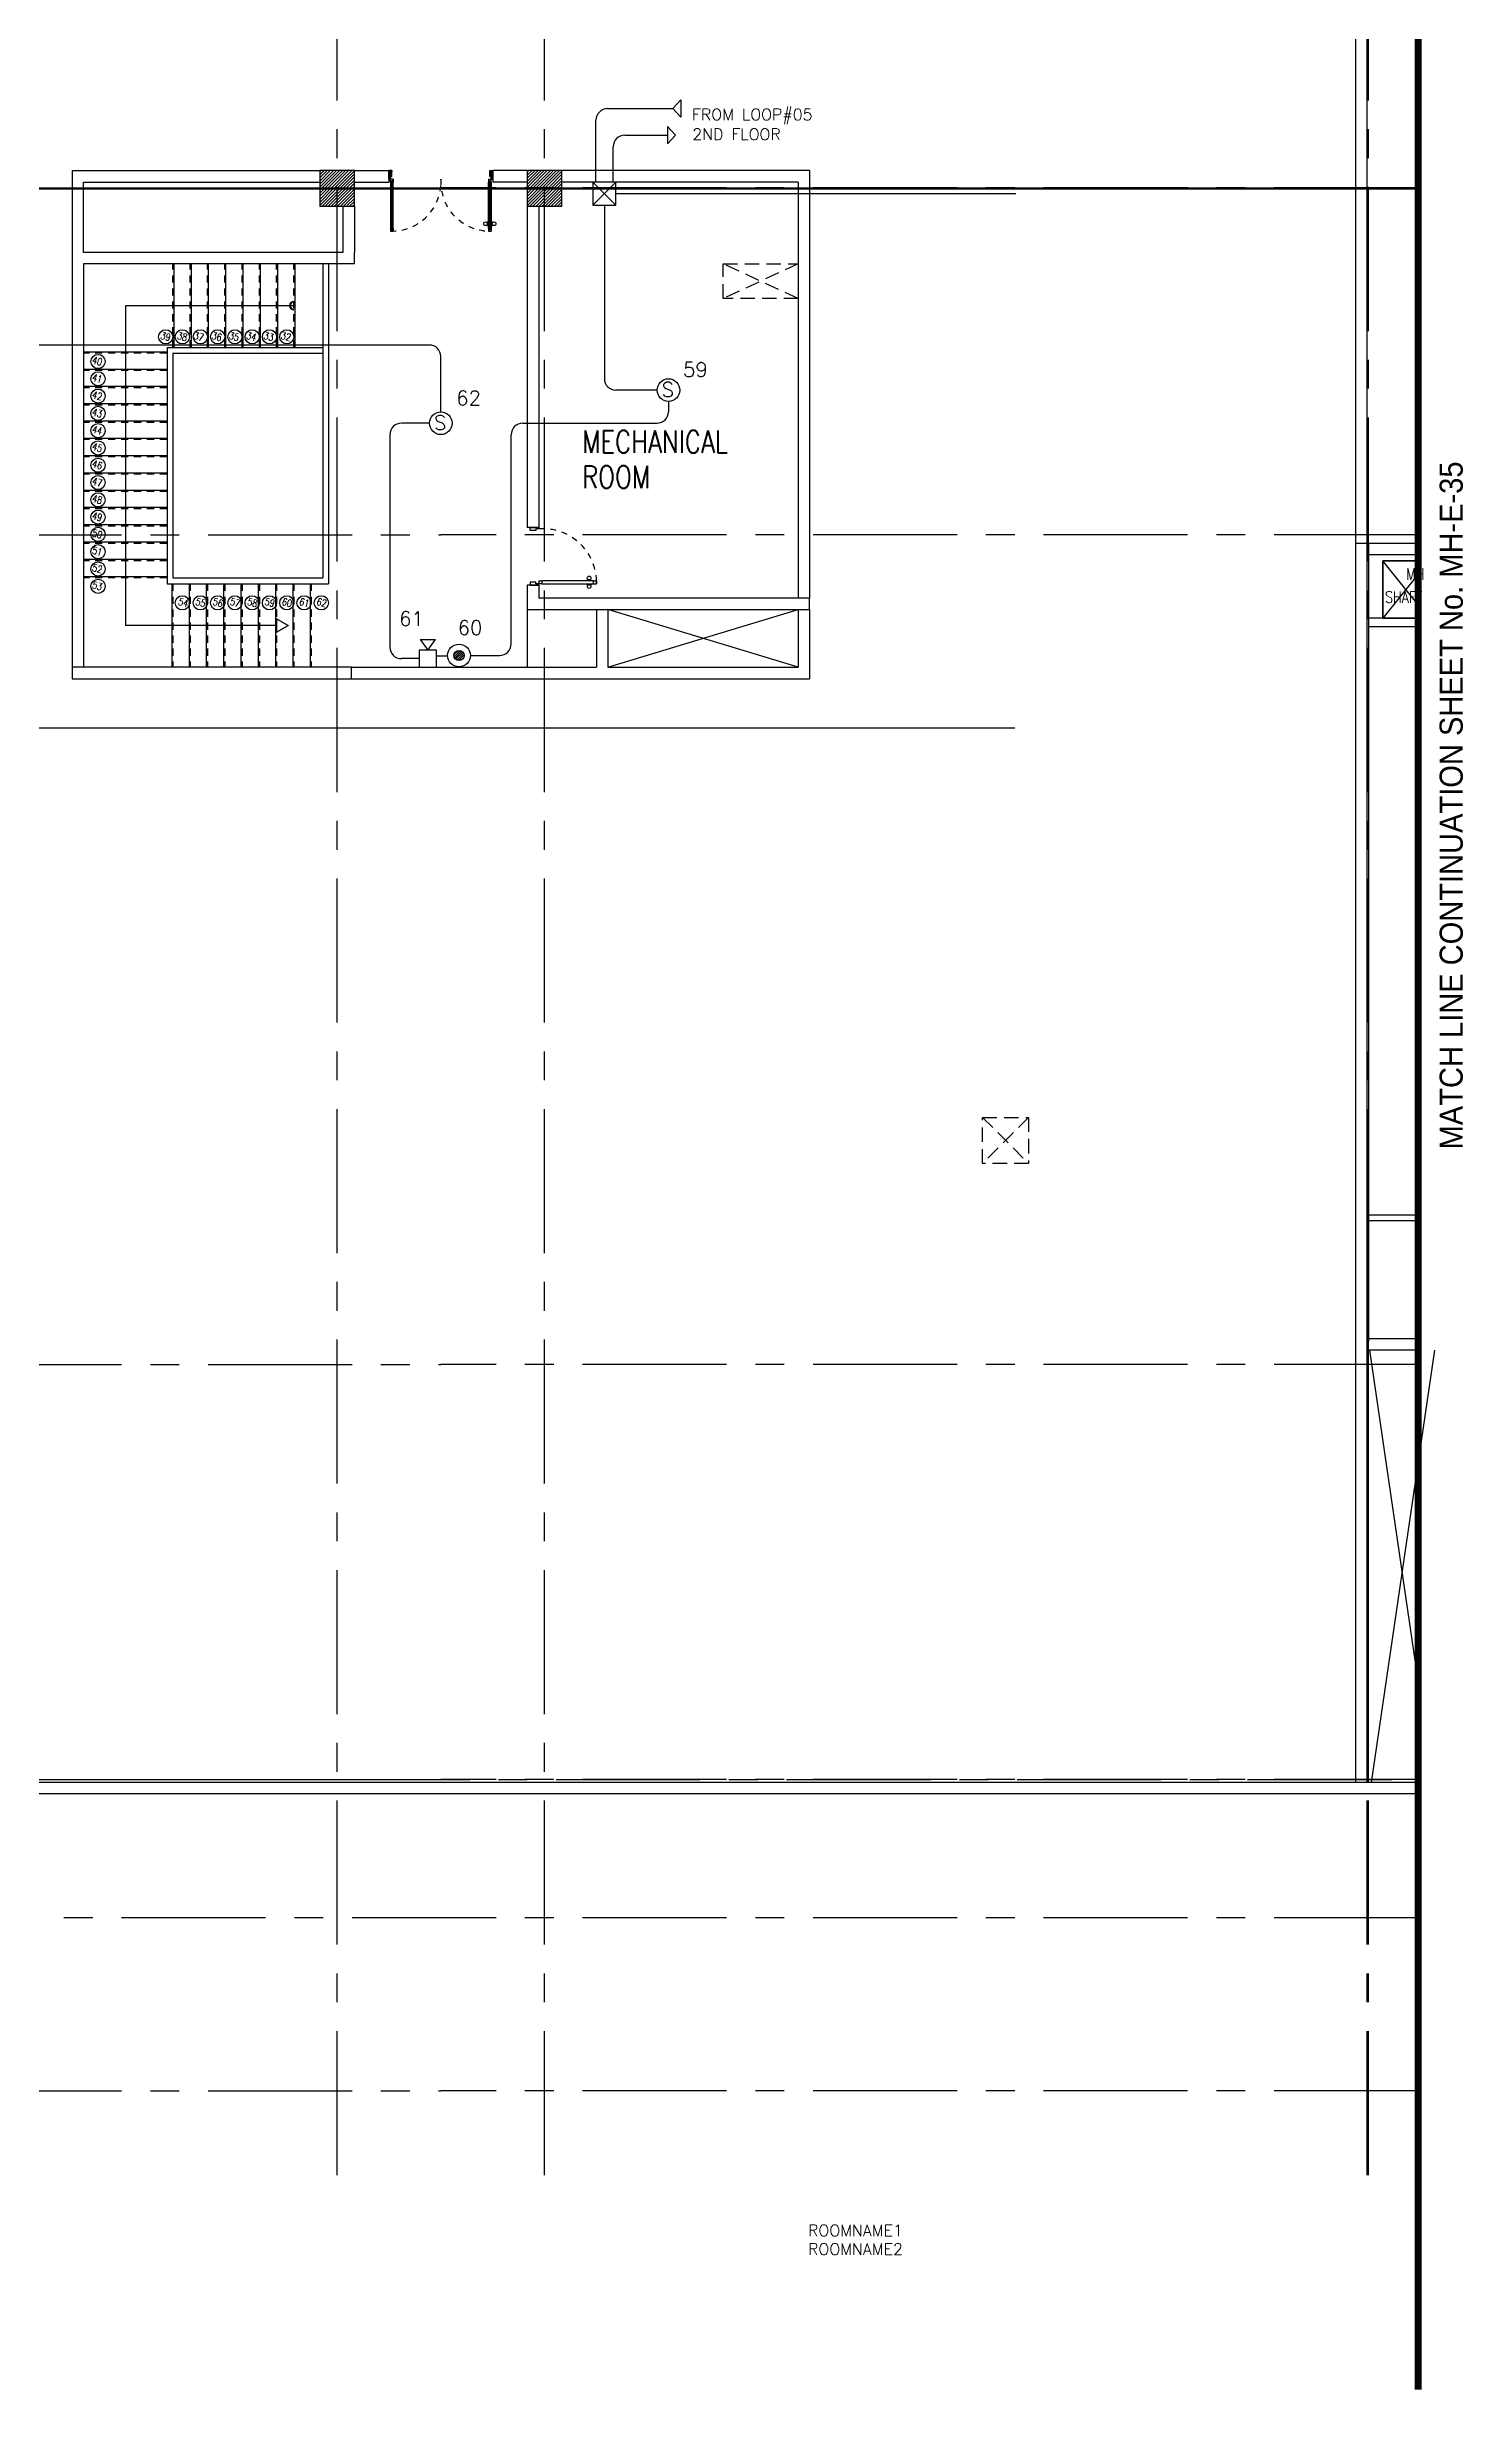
# Model space of a CAD drawing. Extents: x 89222.2 to 89308.7, y 39917.8 to 40003.3.
# Drawn here: x 89284.15 to 89308.73, y 39917.83 to 39958.54 of the extents above; entities that cross this region are included whole.
import ezdxf
from ezdxf.enums import TextEntityAlignment as Align

# ---------------------------------------------------------------- set-up
doc = ezdxf.new("R2010")
doc.units = 0
doc.header["$MEASUREMENT"] = 0
for name, pattern in [('CENTER2', [1.125, 0.75, -0.125, 0.125, -0.125]), ('CENTERX2', [4, 2.5, -0.5, 0.5, -0.5]), ('HIDDEN', [0.375, 0.25, -0.125]), ('HIDDEN2', [0.1875, 0.125, -0.0625])]:
    doc.linetypes.add(name, pattern=pattern)
doc.layers.get('0').update_dxf_attribs({"color": 11, "linetype": 'CONTINUOUS'})
for name, color, linetype in [('AXES', 11, 'CENTERX2'), ('COL', 11, 'CONTINUOUS'), ('DOOR', 11, 'CONTINUOUS'), ('E-FIRE', 4, 'CONTINUOUS'), ('E-WIRE', 4, 'CONTINUOUS'), ('EJ', 11, 'CONTINUOUS'), ('ELEV', 11, 'CONTINUOUS'), ('ELINE', 5, 'CENTER2'), ('HAT', 11, 'CONTINUOUS'), ('RM-NAME', 11, 'CONTINUOUS'), ('ROOF', 11, 'CONTINUOUS'), ('SHAFT', 11, 'CONTINUOUS'), ('STR', 11, 'CONTINUOUS'), ('STR-H', 11, 'HIDDEN2'), ('TXT', 11, 'CONTINUOUS'), ('TXT1', 11, 'CONTINUOUS'), ('WALL', 11, 'CONTINUOUS')]:
    doc.layers.add(name, color=color, linetype=linetype)
doc.styles.add('ROMANS', font='ROMANS.shx')
doc.styles.add('TTXT', font='swisse.ttf', dxfattribs={"width": 0.6})

# ---------------------------------------------------------------- blocks, each defined once
blk = doc.blocks.new('STL-DR')
at = {"layer": 'DOOR', "color": 0, "linetype": 'ByBlock'}
for p, q in [((50, 0), (0, 0)), ((0, -150), (0, 0)), ((50, -100), (50, 0)), ((0, -150), (25, -150)), ((25, -100), (50, -100)), ((25, -150), (25, -100)), ((75, -150), (25, -150)), ((25, -200), (25, -150)), ((75, -200), (25, -200)), ((75, -150), (75, -200)), ((950, -100), (950, 0)), ((950, 0), (1000, 0)), ((975, -100), (950, -100)), ((975, -150), (975, -100)), ((1000, -150), (975, -150)), ((1000, 0), (1000, -150)), ((18, -990), (9, -990)), ((9, -1055), (9, -990)), ((18, -1055), (9, -1055)), ((18, -978), (18, -1068)), ((25, -978), (18, -978)), ((18, -1055), (18, -990)), ((25, -1068), (18, -1068)), ((25, -1100), (75, -1100)), ((25, -1100), (25, -1150)), ((25, -1150), (75, -1150)), ((75, -1150), (25, -1150)), ((75, -978), (82, -978)), ((75, -1068), (82, -1068)), ((75, -1100), (75, -1150)), ((82, -978), (82, -1068)), ((82, -990), (91, -990)), ((82, -1055), (82, -990)), ((82, -1055), (91, -1055)), ((91, -1055), (91, -990))]:
    blk.add_line(p, q, dxfattribs=at)
at = {"layer": 'DOOR', "linetype": 'ByBlock'}
for p, q in [((25, -200), (25, -1100)), ((75, -1100), (75, -200))]:
    blk.add_line(p, q, dxfattribs=at)
at = {"layer": 'DOOR', "color": 0, "linetype": 'ByBlock'}
for centre in [(-24, -1023), (124, -1023)]:
    blk.add_circle(centre, 32.4, dxfattribs=at)
at = {"layer": 'DOOR', "linetype": 'HIDDEN', "ltscale": 0.5}
blk.add_arc((50, -223), 928, 271.544, 4.4816, dxfattribs=at)
at = {"layer": 'WALL'}
for p, q in [((0, 0), (0, -150)), ((0, 0), (0, -150)), ((1000, 0), (1000, -150))]:
    blk.add_line(p, q, dxfattribs=at)
blk = doc.blocks.new('A$C272A55A0')
at = {"layer": 'DOOR', "color": 0, "linetype": 'ByBlock'}
for p, q in [((0, 900), (0, 1050)), ((50, 1050), (0, 1050)), ((0, 900), (25, 900)), ((25, 950), (50, 950)), ((25, 900), (25, 950)), ((75, 900), (25, 900)), ((25, 850), (25, 900)), ((42, 850), (25, 850)), ((58, 870), (42, 870)), ((42, 870), (42, 850)), ((50, 950), (50, 1050)), ((58, 850), (58, 870)), ((75, 850), (58, 850)), ((75, 900), (75, 850)), ((1725, 900), (1775, 900)), ((1725, 900), (1725, 850)), ((1725, 850), (1742, 850)), ((1742, 870), (1758, 870)), ((1742, 850), (1742, 870)), ((1750, 950), (1750, 1050)), ((1750, 1050), (1800, 1050)), ((1775, 950), (1750, 950)), ((1758, 870), (1758, 850)), ((1758, 850), (1775, 850)), ((1775, 900), (1775, 950)), ((1800, 900), (1775, 900)), ((1775, 850), (1775, 900)), ((1800, 1050), (1800, 900)), ((25, 50), (42, 50)), ((25, 50), (25, 0)), ((25, 0), (75, 0)), ((75, 0), (25, 0)), ((42, 50), (42, 30)), ((42, 30), (58, 30)), ((58, 50), (75, 50)), ((58, 50), (58, 30)), ((75, 50), (75, 0)), ((1718, 160), (1709, 160)), ((1709, 95), (1709, 160)), ((1718, 95), (1709, 95)), ((1725, 173), (1718, 173)), ((1718, 173), (1718, 83)), ((1718, 95), (1718, 160)), ((1725, 83), (1718, 83)), ((1742, 50), (1725, 50)), ((1725, 50), (1725, 0)), ((1775, 0), (1725, 0)), ((1725, 0), (1775, 0)), ((1742, 50), (1742, 30)), ((1758, 30), (1742, 30)), ((1775, 50), (1758, 50)), ((1758, 50), (1758, 30)), ((1775, 173), (1782, 173)), ((1775, 83), (1782, 83)), ((1775, 50), (1775, 0)), ((1782, 173), (1782, 83)), ((1782, 160), (1791, 160)), ((1782, 95), (1782, 160)), ((1782, 95), (1791, 95)), ((1791, 95), (1791, 160))]:
    blk.add_line(p, q, dxfattribs=at)
at = {"layer": 'DOOR', "color": 9, "linetype": 'ByBlock'}
for p, q in [((50, 1050), (0, 1010)), ((50, 1050), (0, 937)), ((50, 1050), (37, 950)), ((1750, 1050), (1800, 1010)), ((1750, 1050), (1800, 937)), ((1750, 1050), (1763, 950))]:
    blk.add_line(p, q, dxfattribs=at)
at = {"layer": 'DOOR', "linetype": 'ByBlock'}
for p, q in [((25, 850), (25, 50)), ((42, 850), (42, 50)), ((58, 850), (58, 50)), ((75, 50), (75, 850)), ((1725, 50), (1725, 850)), ((1742, 850), (1742, 50)), ((1758, 850), (1758, 50)), ((1775, 850), (1775, 50))]:
    blk.add_line(p, q, dxfattribs=at)
at = {"layer": 'DOOR', "color": 0, "linetype": 'ByBlock'}
for centre in [(1676, 128), (1824, 128)]:
    blk.add_circle(centre, 32.4, dxfattribs=at)
at = {"layer": 'DOOR', "color": 9, "linetype": 'ByBlock'}
for centre, radius, start, end in [((50, 1050), 54.4, 203.2074, 270), ((50, 1050), 74.4, 227.7764, 270), ((50, 1050), 94.4, 238.0182, 270), ((50, 1050), 114, 244.0838, 257.3774), ((50, 1050), 134, 248.1598, 259.28), ((50, 1050), 154, 251.1053, 256.2858), ((50, 1050), 34.4, 180, 270), ((50, 1050), 14.4, 180, 270), ((1750, 1050), 14.4, 270, 0), ((1750, 1050), 34.4, 270, 0), ((1750, 1050), 54.4, 270, 336.7926), ((1750, 1050), 74.4, 270, 312.2236), ((1750, 1050), 94.4, 270, 301.9818), ((1750, 1050), 114, 282.6226, 295.9162), ((1750, 1050), 134, 280.72, 291.8402), ((1750, 1050), 154, 283.7142, 288.8947)]:
    blk.add_arc(centre, radius, start, end, dxfattribs=at)
at = {"layer": 'DOOR', "linetype": 'HIDDEN', "ltscale": 0.5}
for centre, start, end in [((50, 851), 268.3174, 3.2965), ((1750, 851), 176.7035, 271.6826)]:
    blk.add_arc(centre, 851, start, end, dxfattribs=at)
at = {"layer": 'WALL', "linetype": 'ByBlock'}
blk.add_line((1800, 900), (1800, 1050), dxfattribs=at)
blk = doc.blocks.new('C5')
at = {"layer": 'HAT', "linetype": 'ByBlock'}
h = blk.add_hatch(dxfattribs=at)
h.set_pattern_fill('ANSI31', color=256, scale=300, style=0)
h.set_pattern_definition([(45, (-223356.182, -51411.005), (-26.516504, 26.516504), [])])
h.paths.add_polyline_path([(300, 300), (0, 300), (0, 0), (300, 0)])
h.paths.add_polyline_path([(600, 300), (300, 300), (300, 0), (600, 0)])
at = {"layer": 'COL'}
blk.add_lwpolyline([(600, 300), (0, 300), (0, 0), (600, 0)], close=True, dxfattribs=at)
blk = doc.blocks.new('J')
at = {"layer": 'E-FIRE'}
for points in [[(-0.2, 0.4), (-0.2, 0), (0.2, 0.4), (0.2, 0.4)], [(-0.2, 0.4), (-0.2, 0), (0.2, 0), (0.2, 0)], [(-0.2, 0.4), (-0.2, 0), (0.2, 0), (0.2, 0.4)]]:
    blk.add_lwpolyline(points, close=True, dxfattribs=at)
blk = doc.blocks.new('ES')
at = {"layer": 'E-FIRE'}
blk.add_line((-135, 485), (134, 485), dxfattribs=at)
for points in [[(-135, 485), (0, 300)], [(0, 300), (0, 300), (134, 485)]]:
    blk.add_lwpolyline(points, dxfattribs=at)
blk.add_lwpolyline([(-150, 0), (150, 0), (150, 300), (-150, 300)], close=True, dxfattribs=at)
blk = doc.blocks.new('MCP')
at = {"color": 1}
for p, q in [((-88, -9), (9, 88)), ((-82, 33), (-33, 82)), ((-80, -36), (36, 80)), ((-66, -58), (58, 66)), ((-47, -74), (74, 47)), ((-23, -85), (85, 23)), ((10, -88), (88, -10))]:
    blk.add_line(p, q, dxfattribs=at)
at = {"layer": 'E-FIRE'}
blk.add_circle((0, 0), 197, dxfattribs=at)
at = {"layer": 'E-FIRE', "color": 4}
blk.add_circle((0, 0), 88.1, dxfattribs=at)
blk = doc.blocks.new('S')
at = {"layer": 'E-FIRE'}
blk.add_circle((0, 0), 197, dxfattribs=at)
at = {"layer": 'E-FIRE', "color": 3, "style": 'ROMANS'}
blk.add_text('S', height=250, dxfattribs=at).set_placement((-119, -115))

msp = doc.modelspace()

# ---------------------------------------------------------------- linework, layer by layer
at = {"layer": 'AXES'}
for p, q in [((89289.189, 39921.615), (89289.189, 40000.428)), ((89292.789, 39921.615), (89292.789, 40000.428)), ((89307.064, 39921.615), (89307.064, 40000.078)), ((89307.084, 39921.615), (89307.084, 40000.078)), ((89223.299, 39956.1), (89290.989, 39956.1)), ((89223.299, 39956.08), (89290.989, 39956.08)), ((89307.948, 39956.1), (89290.989, 39956.1)), ((89307.948, 39956.08), (89290.989, 39956.08)), ((89222.949, 39950.08), (89290.989, 39950.08)), ((89307.948, 39950.08), (89290.989, 39950.08)), ((89222.949, 39935.68), (89290.989, 39935.68)), ((89307.948, 39935.68), (89290.989, 39935.68)), ((89222.949, 39928.48), (89290.989, 39928.48)), ((89264.989, 39928.48), (89307.948, 39928.48)), ((89307.948, 39928.48), (89290.989, 39928.48)), ((89307.948, 39926.08), (89268.866, 39926.08)), ((89222.949, 39923.08), (89290.989, 39923.08)), ((89307.948, 39923.08), (89290.989, 39923.08))]:
    msp.add_line(p, q, dxfattribs=at)
at = {"layer": 'COL'}
for p, q in [((89297.389, 39948.98), (89292.689, 39948.98)), ((89297.389, 39948.78), (89297.389, 39948.98)), ((89292.489, 39948.78), (89297.389, 39948.78)), ((89289.439, 39947.78), (89293.689, 39947.78)), ((89289.439, 39947.58), (89293.689, 39947.58))]:
    msp.add_line(p, q, dxfattribs=at)
msp.add_lwpolyline([(89297.389, 39948.78), (89297.389, 39948.98)], dxfattribs=at)
msp.add_lwpolyline([(89289.439, 39947.78), (89284.589, 39947.78), (89284.589, 39947.58), (89289.439, 39947.58)], close=True, dxfattribs=at)
at = {"layer": 'E-WIRE', "color": 4, "linetype": 'ByBlock'}
for p, q in [((89293.881, 39957.474), (89295.013, 39957.474)), ((89293.681, 39956.2), (89293.681, 39957.274)), ((89294.179, 39957.013), (89294.924, 39957.013)), ((89293.979, 39956.2), (89293.979, 39956.813))]:
    msp.add_line(p, q, dxfattribs=at)
at = {"layer": 'E-WIRE', "linetype": 'Continuous'}
for p, q in [((89293.826, 39955.8), (89293.826, 39952.79)), ((89290.989, 39952.212), (89290.989, 39953.172)), ((89294.742, 39952.59), (89294.026, 39952.59)), ((89294.939, 39952.392), (89294.939, 39952.215)), ((89290.105, 39951.815), (89290.105, 39948.13)), ((89290.792, 39952.015), (89290.305, 39952.015)), ((89292.209, 39948.185), (89292.209, 39951.815)), ((89292.409, 39952.015), (89294.739, 39952.015)), ((89290.613, 39947.93), (89290.305, 39947.93)), ((89291.501, 39947.985), (89292.009, 39947.985))]:
    msp.add_line(p, q, dxfattribs=at)
at = {"layer": 'E-WIRE', "color": 4}
for p, q in [((89294.026, 39956), (89300.968, 39956)), ((89290.789, 39953.372), (89271.739, 39953.372)), ((89291.108, 39947.971), (89290.913, 39947.971)), ((89279.289, 39946.732), (89300.952, 39946.732))]:
    msp.add_line(p, q, dxfattribs=at)
for points in [[(89295.151, 39957.624), (89295.151, 39957.324), (89295.013, 39957.474)], [(89294.924, 39957.163), (89294.924, 39956.863), (89295.062, 39957.013)]]:
    msp.add_lwpolyline(points, close=True, dxfattribs=at)
at = {"layer": 'E-WIRE', "color": 4, "linetype": 'ByBlock'}
for centre in [(89293.881, 39957.274), (89294.179, 39956.813)]:
    msp.add_arc(centre, 0.2, 90, 180, dxfattribs=at)
at = {"layer": 'E-WIRE', "linetype": 'Continuous'}
for centre, start, end in [((89290.789, 39953.172), 0, 90), ((89294.026, 39952.79), 180, 270), ((89294.739, 39952.215), 270, 0), ((89290.305, 39951.815), 90, 180), ((89292.409, 39951.815), 90, 180), ((89290.305, 39948.13), 180, 270), ((89292.009, 39948.185), 270, 0)]:
    msp.add_arc(centre, 0.2, start, end, dxfattribs=at)
at = {"layer": 'EJ'}
for p, q in [((89232.499, 39956.1), (89307.948, 39956.1)), ((89232.499, 39956.08), (89307.948, 39956.08)), ((89307.064, 39936.08), (89307.064, 39949.93)), ((89307.064, 39936.08), (89307.064, 39938.18)), ((89307.084, 39936.08), (89307.084, 39938.18))]:
    msp.add_line(p, q, dxfattribs=at)
at = {"layer": 'ELEV', "linetype": 'CENTER2', "const_width": 0.12}
msp.add_lwpolyline([(89307.948, 39917.894), (89307.948, 40003.244)], dxfattribs=at)
at = {"layer": 'ROOF'}
for p, q in [((89307.064, 39928.43), (89307.064, 39987.55)), ((89306.864, 39928.43), (89306.864, 39987.35)), ((89307.948, 39949.93), (89306.864, 39949.93)), ((89307.084, 39949.93), (89307.084, 39936.08)), ((89307.948, 39949.73), (89307.084, 39949.73)), ((89307.084, 39938.28), (89307.948, 39938.28)), ((89307.084, 39938.18), (89307.948, 39938.18)), ((89307.948, 39936.13), (89307.084, 39936.13)), ((89307.084, 39928.43), (89307.084, 39936.13)), ((89307.948, 39935.93), (89307.084, 39935.93)), ((89307.948, 39928.43), (89274.789, 39928.43)), ((89307.948, 39928.23), (89274.789, 39928.23))]:
    msp.add_line(p, q, dxfattribs=at)
at = {"layer": 'ROOF', "linetype": 'Continuous'}
msp.add_line((89292.489, 39948.78), (89292.489, 39947.78), dxfattribs=at)
at = {"layer": 'ROOF'}
for points in [[(89307.948, 39948.63), (89307.084, 39948.63)], [(89307.948, 39948.48), (89307.084, 39948.48)]]:
    msp.add_lwpolyline(points, dxfattribs=at)
at = {"layer": 'SHAFT', "linetype": 'HIDDEN'}
for p, q in [((89297.189, 39954.18), (89295.889, 39954.78)), ((89297.189, 39954.78), (89295.889, 39954.18)), ((89300.389, 39939.17), (89300.389, 39939.97)), ((89300.389, 39939.97), (89301.189, 39939.97)), ((89301.189, 39939.97), (89300.389, 39939.17)), ((89300.389, 39939.97), (89301.189, 39939.17)), ((89301.189, 39939.97), (89301.189, 39939.17)), ((89301.189, 39939.17), (89300.389, 39939.17))]:
    msp.add_line(p, q, dxfattribs=at)
at = {"layer": 'SHAFT', "linetype": 'ByBlock'}
for p, q in [((89307.948, 39948.862), (89307.334, 39949.63)), ((89307.948, 39949.397), (89307.334, 39948.63))]:
    msp.add_line(p, q, dxfattribs=at)
at = {"layer": 'SHAFT'}
for p, q in [((89293.889, 39947.78), (89297.189, 39948.78)), ((89297.189, 39947.78), (89293.889, 39948.78)), ((89307.104, 39935.93), (89307.948, 39930.154)), ((89308.229, 39935.93), (89307.134, 39928.43))]:
    msp.add_line(p, q, dxfattribs=at)
at = {"layer": 'SHAFT', "linetype": 'HIDDEN'}
msp.add_lwpolyline([(89295.889, 39954.78), (89297.189, 39954.78), (89297.189, 39954.18), (89295.889, 39954.18)], close=True, dxfattribs=at)
at = {"layer": 'SHAFT', "linetype": 'ByBlock'}
msp.add_lwpolyline([(89307.948, 39949.63), (89307.334, 39949.63), (89307.334, 39948.63), (89307.948, 39948.63)], dxfattribs=at)
msp.add_lwpolyline([(89307.948, 39949.63), (89307.334, 39949.63), (89307.334, 39948.63), (89307.948, 39948.63)], dxfattribs=at)
at = {"layer": 'SHAFT', "linetype": 'ByBlock', "ltscale": 0.3}
msp.add_lwpolyline([(89307.948, 39948.63), (89307.334, 39948.63), (89307.334, 39949.63), (89307.948, 39949.63)], dxfattribs=at)
at = {"layer": 'STR'}
for p, q in [((89286.359, 39953.33), (89286.359, 39954.78)), ((89286.659, 39953.33), (89286.659, 39954.78)), ((89286.959, 39953.33), (89286.959, 39954.78)), ((89287.259, 39953.33), (89287.259, 39954.78)), ((89287.559, 39953.33), (89287.559, 39954.78)), ((89287.859, 39953.33), (89287.859, 39954.78)), ((89288.159, 39953.33), (89288.159, 39954.78)), ((89288.459, 39953.33), (89288.459, 39954.78)), ((89288.939, 39954.78), (89288.939, 39949.33)), ((89289.039, 39954.78), (89289.039, 39949.23)), ((89285.514, 39954.055), (89285.514, 39948.505)), ((89288.439, 39954.055), (89285.514, 39954.055)), ((89286.239, 39953.33), (89288.939, 39953.33)), ((89286.239, 39953.33), (89286.239, 39949.23)), ((89286.239, 39953.25), (89284.789, 39953.25)), ((89286.239, 39952.95), (89284.789, 39952.95)), ((89286.339, 39953.23), (89288.939, 39953.23)), ((89286.339, 39953.23), (89286.339, 39949.33)), ((89286.239, 39952.65), (89284.789, 39952.65)), ((89286.239, 39952.35), (89284.789, 39952.35)), ((89286.239, 39952.05), (89284.789, 39952.05)), ((89286.239, 39951.75), (89284.789, 39951.75)), ((89286.239, 39951.45), (89284.789, 39951.45)), ((89286.239, 39951.15), (89284.789, 39951.15)), ((89286.239, 39950.85), (89284.789, 39950.85)), ((89286.239, 39950.55), (89284.789, 39950.55)), ((89286.239, 39950.25), (89284.789, 39950.25)), ((89286.239, 39949.95), (89284.789, 39949.95)), ((89286.239, 39949.65), (89284.789, 39949.65)), ((89286.239, 39949.35), (89284.789, 39949.35)), ((89286.339, 39949.33), (89288.939, 39949.33)), ((89286.239, 39949.23), (89289.039, 39949.23)), ((89286.319, 39949.23), (89286.319, 39947.78)), ((89286.619, 39949.23), (89286.619, 39947.78)), ((89286.919, 39949.23), (89286.919, 39947.78)), ((89287.219, 39949.23), (89287.219, 39947.78)), ((89287.519, 39949.23), (89287.519, 39947.78)), ((89287.819, 39949.23), (89287.819, 39947.78)), ((89288.119, 39949.23), (89288.119, 39947.78)), ((89288.419, 39949.23), (89288.419, 39947.78)), ((89288.719, 39949.23), (89288.719, 39947.78)), ((89288.139, 39948.505), (89285.514, 39948.505))]:
    msp.add_line(p, q, dxfattribs=at)
at = {"layer": 'STR', "const_width": 0.0215}
msp.add_lwpolyline([(89288.139, 39948.62), (89288.139, 39948.389), (89288.339, 39948.505)], close=True, dxfattribs=at)
at = {"layer": 'STR', "color": 11}
for centre in [(89286.215, 39953.514), (89286.503, 39953.514), (89286.815, 39953.514), (89287.115, 39953.514), (89287.415, 39953.514), (89287.715, 39953.514), (89288.015, 39953.514), (89288.315, 39953.514), (89285.04, 39953.086), (89285.04, 39952.786), (89285.04, 39952.486), (89285.04, 39952.186), (89285.04, 39951.886), (89285.04, 39951.586), (89285.04, 39951.286), (89285.04, 39950.986), (89285.04, 39950.686), (89285.04, 39950.386), (89285.04, 39950.086), (89285.04, 39949.786), (89285.04, 39949.486), (89285.04, 39949.186), (89286.503, 39948.898), (89286.815, 39948.898), (89287.115, 39948.898), (89287.415, 39948.898), (89287.715, 39948.898), (89288.015, 39948.898), (89288.315, 39948.898), (89288.615, 39948.898), (89288.915, 39948.898)]:
    msp.add_circle(centre, 0.123, dxfattribs=at)
at = {"layer": 'STR'}
for radius in [0.075, 0.065]:
    msp.add_arc((89288.439, 39954.055), radius, 90, 270, dxfattribs=at)
at = {"layer": 'STR-H'}
for p, q in [((89286.339, 39953.33), (89286.339, 39954.78)), ((89286.639, 39953.33), (89286.639, 39954.78)), ((89286.939, 39953.33), (89286.939, 39954.78)), ((89287.239, 39953.33), (89287.239, 39954.78)), ((89287.539, 39953.33), (89287.539, 39954.78)), ((89287.839, 39953.33), (89287.839, 39954.78)), ((89288.139, 39953.33), (89288.139, 39954.78)), ((89288.439, 39953.33), (89288.439, 39954.78)), ((89286.239, 39953.23), (89284.789, 39953.23)), ((89286.239, 39952.93), (89284.789, 39952.93)), ((89286.239, 39952.63), (89284.789, 39952.63)), ((89286.239, 39952.33), (89284.789, 39952.33)), ((89286.239, 39952.03), (89284.789, 39952.03)), ((89286.239, 39951.73), (89284.789, 39951.73)), ((89286.239, 39951.43), (89284.789, 39951.43)), ((89286.239, 39951.13), (89284.789, 39951.13)), ((89286.239, 39950.83), (89284.789, 39950.83)), ((89286.239, 39950.53), (89284.789, 39950.53)), ((89286.239, 39950.23), (89284.789, 39950.23)), ((89286.239, 39949.93), (89284.789, 39949.93)), ((89286.239, 39949.63), (89284.789, 39949.63)), ((89286.239, 39949.33), (89284.789, 39949.33)), ((89286.339, 39949.23), (89286.339, 39947.78)), ((89286.639, 39949.23), (89286.639, 39947.78)), ((89286.939, 39949.23), (89286.939, 39947.78)), ((89287.239, 39949.23), (89287.239, 39947.78)), ((89287.539, 39949.23), (89287.539, 39947.78)), ((89287.839, 39949.23), (89287.839, 39947.78)), ((89288.139, 39949.23), (89288.139, 39947.78)), ((89288.439, 39949.23), (89288.439, 39947.78)), ((89288.739, 39949.23), (89288.739, 39947.78))]:
    msp.add_line(p, q, dxfattribs=at)
at = {"layer": 'WALL'}
for p, q in [((89284.589, 39956.4), (89288.889, 39956.4)), ((89284.589, 39956.4), (89284.589, 39947.58)), ((89284.789, 39954.98), (89284.789, 39956.2)), ((89284.789, 39956.2), (89288.889, 39956.2)), ((89289.489, 39956.4), (89290.089, 39956.4)), ((89289.489, 39956.2), (89290.089, 39956.2)), ((89290.089, 39956.4), (89290.089, 39956.2)), ((89291.889, 39956.4), (89291.889, 39956.2)), ((89292.489, 39956.4), (89291.889, 39956.4)), ((89292.489, 39956.2), (89291.889, 39956.2)), ((89297.389, 39956.4), (89293.089, 39956.4)), ((89297.189, 39956.2), (89293.089, 39956.2)), ((89297.189, 39956.2), (89297.189, 39954.18)), ((89297.389, 39956.4), (89297.389, 39954.18)), ((89289.289, 39955.78), (89289.289, 39954.98)), ((89289.489, 39955.78), (89289.489, 39954.98)), ((89292.489, 39955.78), (89292.489, 39950.205)), ((89292.689, 39955.78), (89292.689, 39950.205)), ((89289.289, 39954.98), (89284.789, 39954.98)), ((89289.489, 39954.78), (89289.489, 39954.98)), ((89289.489, 39954.78), (89289.489, 39954.98)), ((89289.489, 39954.78), (89284.789, 39954.78)), ((89284.789, 39954.78), (89284.789, 39947.78)), ((89289.489, 39954.78), (89288.289, 39954.78)), ((89297.189, 39954.18), (89297.189, 39948.98)), ((89297.389, 39954.18), (89297.389, 39948.98)), ((89292.689, 39950.205), (89292.489, 39950.205)), ((89292.489, 39949.205), (89292.489, 39948.78)), ((89292.689, 39949.205), (89292.489, 39949.205)), ((89292.489, 39949.205), (89292.489, 39949.005)), ((89292.689, 39949.205), (89292.689, 39948.98)), ((89292.689, 39949.205), (89292.689, 39949.005)), ((89293.689, 39948.78), (89293.689, 39947.78)), ((89293.689, 39948.78), (89293.689, 39947.78)), ((89293.889, 39948.78), (89293.889, 39947.78)), ((89293.889, 39948.78), (89293.889, 39947.78)), ((89297.189, 39948.78), (89297.189, 39947.78)), ((89297.389, 39948.78), (89297.389, 39947.58)), ((89289.439, 39947.78), (89293.389, 39947.78)), ((89290.989, 39947.78), (89293.689, 39947.78)), ((89290.989, 39947.78), (89293.389, 39947.78)), ((89293.889, 39947.78), (89294.253, 39947.78)), ((89293.889, 39947.78), (89297.189, 39947.78)), ((89289.439, 39947.58), (89293.389, 39947.58)), ((89290.989, 39947.58), (89297.389, 39947.58)), ((89290.989, 39947.58), (89293.389, 39947.58))]:
    msp.add_line(p, q, dxfattribs=at)

# ---------------------------------------------------------------- block references
at = {"layer": 'COL', "xscale": 0.001, "yscale": 0.001, "zscale": 0.001}
for p in [(89288.889, 39956.1), (89292.489, 39956.1), (89288.889, 39955.78), (89292.489, 39955.78)]:
    msp.add_blockref('C5', p, dxfattribs=at)
at = {"layer": 'DOOR', "color": 0, "linetype": 'ByBlock', "xscale": 0.001, "yscale": 0.001, "zscale": 0.001}
msp.add_blockref('A$C272A55A0', (89290.089, 39955.349), dxfattribs=at)
at = {"layer": 'DOOR', "color": 1, "xscale": 0.001, "yscale": 0.001, "zscale": 0.001, "rotation": 90}
msp.add_blockref('STL-DR', (89292.539, 39949.205), dxfattribs=at)
at = {"layer": 'ELINE', "color": 4, "rotation": 180}
msp.add_blockref('J', (89293.826, 39956.2), dxfattribs=at)
at = {"layer": 'WALL', "color": 4, "xscale": 0.001000000003841706, "yscale": 0.0009999999892897904, "zscale": 0.001}
for name, p in [('S', (89294.939, 39952.59)), ('S', (89290.989, 39952.015)), ('ES', (89290.763, 39947.78))]:
    msp.add_blockref(name, p, dxfattribs=at)
at = {"layer": 'WALL', "color": 4, "xscale": 0.001000000003841706, "yscale": 0.0009999999892897904, "zscale": 0.001, "rotation": 180}
msp.add_blockref('MCP', (89291.304, 39947.985), dxfattribs=at)

# ---------------------------------------------------------------- texts
at = {"layer": 'E-FIRE', "color": 4, "style": 'ROMANS'}
for s, height, p in [('FROM LOOP#05', 0.2, (89295.347, 39957.272)), ('2ND FLOOR', 0.2, (89295.353, 39956.93)), ('59', 0.25, (89295.192, 39952.822)), ('62', 0.25, (89291.256, 39952.327)), ('61', 0.25, (89290.265, 39948.499)), ('60', 0.25, (89291.282, 39948.342))]:
    msp.add_text(s, height=height, dxfattribs=at).set_placement(p)
at = {"layer": 'RM-NAME', "style": 'ROMANS'}
for tag, text, p in [('ROOMNAME1', '', (89298.184, 39920.655)), ('ROOMNAME2', 'ROOMNAME', (89298.184, 39920.331))]:
    msp.add_attdef(tag, text=text, height=0.2, dxfattribs=at).set_placement(p, align=Align.MIDDLE)
at = {"layer": 'SHAFT', "linetype": 'ByBlock', "style": 'ROMANS', "width": 0.8}
for s, p in [('MH', (89307.898, 39949.398)), ('SHAFT', (89307.697, 39948.998))]:
    msp.add_text(s, height=0.2, dxfattribs=at).set_placement(p, align=Align.MIDDLE)
at = {"layer": 'STR', "color": 9, "style": 'ROMANS', "width": 0.8}
for s, p in [('39', (89286.214, 39953.52)), ('38', (89286.502, 39953.52)), ('37', (89286.79, 39953.52)), ('36', (89287.102, 39953.52)), ('35', (89287.402, 39953.52)), ('34', (89287.702, 39953.52)), ('33', (89288.002, 39953.52)), ('32', (89288.302, 39953.52)), ('40', (89285.027, 39953.093)), ('41', (89285.027, 39952.793)), ('42', (89285.027, 39952.493)), ('43', (89285.027, 39952.193)), ('44', (89285.027, 39951.893)), ('45', (89285.027, 39951.593)), ('46', (89285.027, 39951.293)), ('47', (89285.027, 39950.993)), ('48', (89285.027, 39950.693)), ('50', (89285.027, 39950.093)), ('49', (89285.027, 39950.393)), ('51', (89285.027, 39949.793)), ('52', (89285.027, 39949.493)), ('53', (89285.027, 39949.193)), ('54', (89286.521, 39948.904)), ('55', (89286.821, 39948.904)), ('56', (89287.121, 39948.904)), ('57', (89287.421, 39948.904)), ('58', (89287.721, 39948.904)), ('59', (89288.021, 39948.904)), ('60', (89288.321, 39948.904)), ('61', (89288.621, 39948.904)), ('62', (89288.921, 39948.904))]:
    msp.add_text(s, height=0.125, rotation=345, dxfattribs=at).set_placement(p, align=Align.MIDDLE)
at = {"layer": 'TXT', "style": 'ROMANS', "width": 0.8}
for s, p in [('MECHANICAL', (89293.438, 39951.499)), ('ROOM', (89293.438, 39950.888))]:
    msp.add_text(s, height=0.3885, dxfattribs=at).set_placement(p)
at = {"layer": 'TXT1', "color": 6, "style": 'TTXT', "width": 0.9}
msp.add_text('MATCH LINE CONTINUATION SHEET No. MH-E-35', height=0.40118, rotation=90, dxfattribs=at).set_placement((89308.722, 39939.414))

doc.saveas('drawing.dxf')
